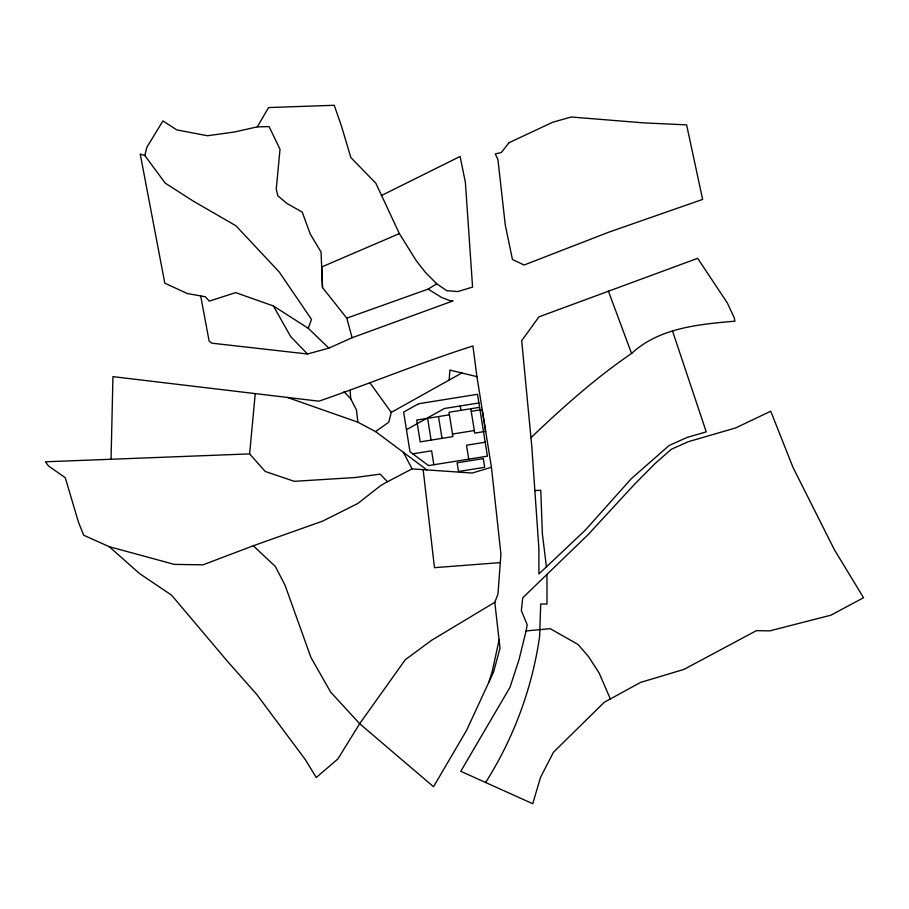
<?xml version="1.0" encoding="UTF-8"?>
<svg xmlns="http://www.w3.org/2000/svg" width="909" height="909" viewBox="0 0 909 909"><rect width="100%" height="100%" fill="white"/><g stroke="black" fill="none" stroke-linecap="round" stroke-linejoin="round"><path stroke-width="1.36" d="M111.057 459.25L112.943 376.644L318.9 401.187C370.418 383.416 420.89 362.543 472.93 345.965L476.918 376.644L491.439 467.283L500.927 554.126L497.962 594.066L494.803 602.292L500.007 648.208L493.564 672.046L466.601 730.291L433.548 786.739L359.669 723.712L330.649 692.101L310.889 657.366L285.062 585.26L275.37 566.5L253.281 545.764L202.957 564.83L174.301 564.387L109.262 546.695L83.708 535.253L78.56 522.459L65.243 477.691L48.404 465.874L45.45 461.795L249.623 453.898L265.235 471.464L294.266 481.327L355.067 477.532L380.121 474.134L387.495 481.713L412.084 468.885L472.237 473.044L491.439 467.283M449.148 380.064L449.875 370.077L476.918 376.644M249.623 453.898L255.247 393.597M499.086 640.027L492.28 671.251L488.94 682.034M526.095 630.948L527.209 624.824L521.334 610.53L522.743 597.827L587.987 534.742L634.368 484.463L654.98 463.624L671.274 449.307L688.363 441.672L735.529 427.98L770.73 411.22L793.046 467.51L834.405 549.763L863.55 597.724L830.849 615.211L769.809 630.869L756.39 630.664L683.966 669.399L640.55 682.42L604.246 702.282L553.422 752.3L540.56 777.309L532.731 803.715L460.783 771.309L509.983 687.34L519.039 659.604L526.095 630.948L550.15 628.653L577.874 644.322L588.509 656.571L599.179 673.114L610.325 698.964M328.842 348.124L308.276 328.308L311.48 319.366L279.245 272.018L235.954 225.784L192.708 200.753L165.222 183.141L144.849 155.541L146.781 147.417L162.95 120.92L176.721 129.885L207.445 135.736L234.317 132.021L257.247 126.885L269.098 126.612L280.006 149.224L276.268 189.117L277.779 195.776L287.005 203.491L302.208 212.081L310.276 234.056L321.07 252.1L322.502 287.562L346.784 318.161L352.101 337.728L328.842 348.124L307.515 353.999L211.865 343.182L209.161 341.182L200.673 295.925M461.84 372.985L391.256 412.391L388.768 422.242L375.519 431.57L357.873 422.185L287.289 397.415M257.247 126.885L268.587 107.557L334.217 105.285L341.386 125.851L350.874 157.587L375.86 183.254L399.358 233.602L416.231 260.644L425.117 272.041L436.729 283.813L446.717 290.664L457.852 291.562L472.578 287.085L465.385 182.402L460.113 156.45L381.382 195.56M485.554 782.467L486.815 780.581A373.349 373.349 0 0 0 524.368 700.839A374.053 374.053 0 0 0 539.639 636.448L540.696 603.974L547.013 604.053L546.968 574.397M530.958 437.695C562.66 407.459 595.27 378.224 631.573 353.465C659.377 327.706 698.953 324.343 734.926 321.161L734.313 317.866L727.291 302.867L697.658 258.315L538.957 316.855L521.698 340.693L531.799 446.501L538.878 548.457L538.923 573.943L585.226 530.22L631.471 478.509L669.229 445.433L687.079 437.445L706.248 431.866L672.626 331.308M346.784 318.161L428.128 289.107L436.729 283.813M494.803 602.292L431.502 640.356L405.232 659.764L359.669 723.712L337.818 759.026L316.23 777.502L305.447 759.776L256.724 694.431L227.42 661.263L171.54 595.134L139.452 573.499L109.262 546.695M387.495 481.713L380.894 485.429L357.862 503.461L322.638 521.107L253.281 545.764M406.448 429.684L444.399 408.493L478.895 402.96M399.358 233.602L321.672 266.973L322.502 287.562M352.101 337.728L453.034 300.902L450.762 300.959L441.604 297.47L428.128 289.107M479.6 407.334L449.012 412.243L452.921 436.615L420.208 441.865L416.708 420.06L449.421 414.811M471.226 411.322L482.134 409.573L485.622 431.377L474.725 433.127L470.817 408.743M452.5 434.048L474.305 430.548M412.766 453.841L431.616 450.819L433.843 464.738M485.19 442.228L466.499 445.228L468.737 459.147M500.302 562.603L434.479 567.671L423.162 469.646M534.856 490.599L540.775 490.258L542.4 534.208L546.434 566.852M144.849 155.541L140.247 154.064L164.802 283.199L187.379 293.55L205.332 296.754L209.32 301.118L235.647 292.618L273.404 305.958L308.276 328.308M375.519 431.57L426.923 469.908M307.515 353.999L290.732 336.671L273.404 305.958M344.011 391.665L350.726 398.801L356.453 409.914L357.873 422.185M370.054 383.007L391.256 412.391M403.403 452.364L412.084 468.885M608.337 290.96L631.573 353.465M460.215 405.959L460.908 410.334M438.513 416.561L442.013 438.365M427.616 418.31L431.105 440.115M350.147 390.438L350.726 398.801M508.938 142.758L501.404 152.439L495.257 153.962L497.939 159.575L505.279 225.034L512.449 259.497L524.095 265.019L608.814 232.17L702.634 199.412L686.613 124.874L643.652 122.874L571.204 117L552.547 122.306L508.938 142.758M418.617 403.744L403.63 412.107L409.993 451.762L428.525 465.59L487.417 456.159L477.509 394.301L418.617 403.744M483.281 458.591L457.113 462.783L458.511 471.51L484.679 467.317L483.281 458.591"/></g></svg>
